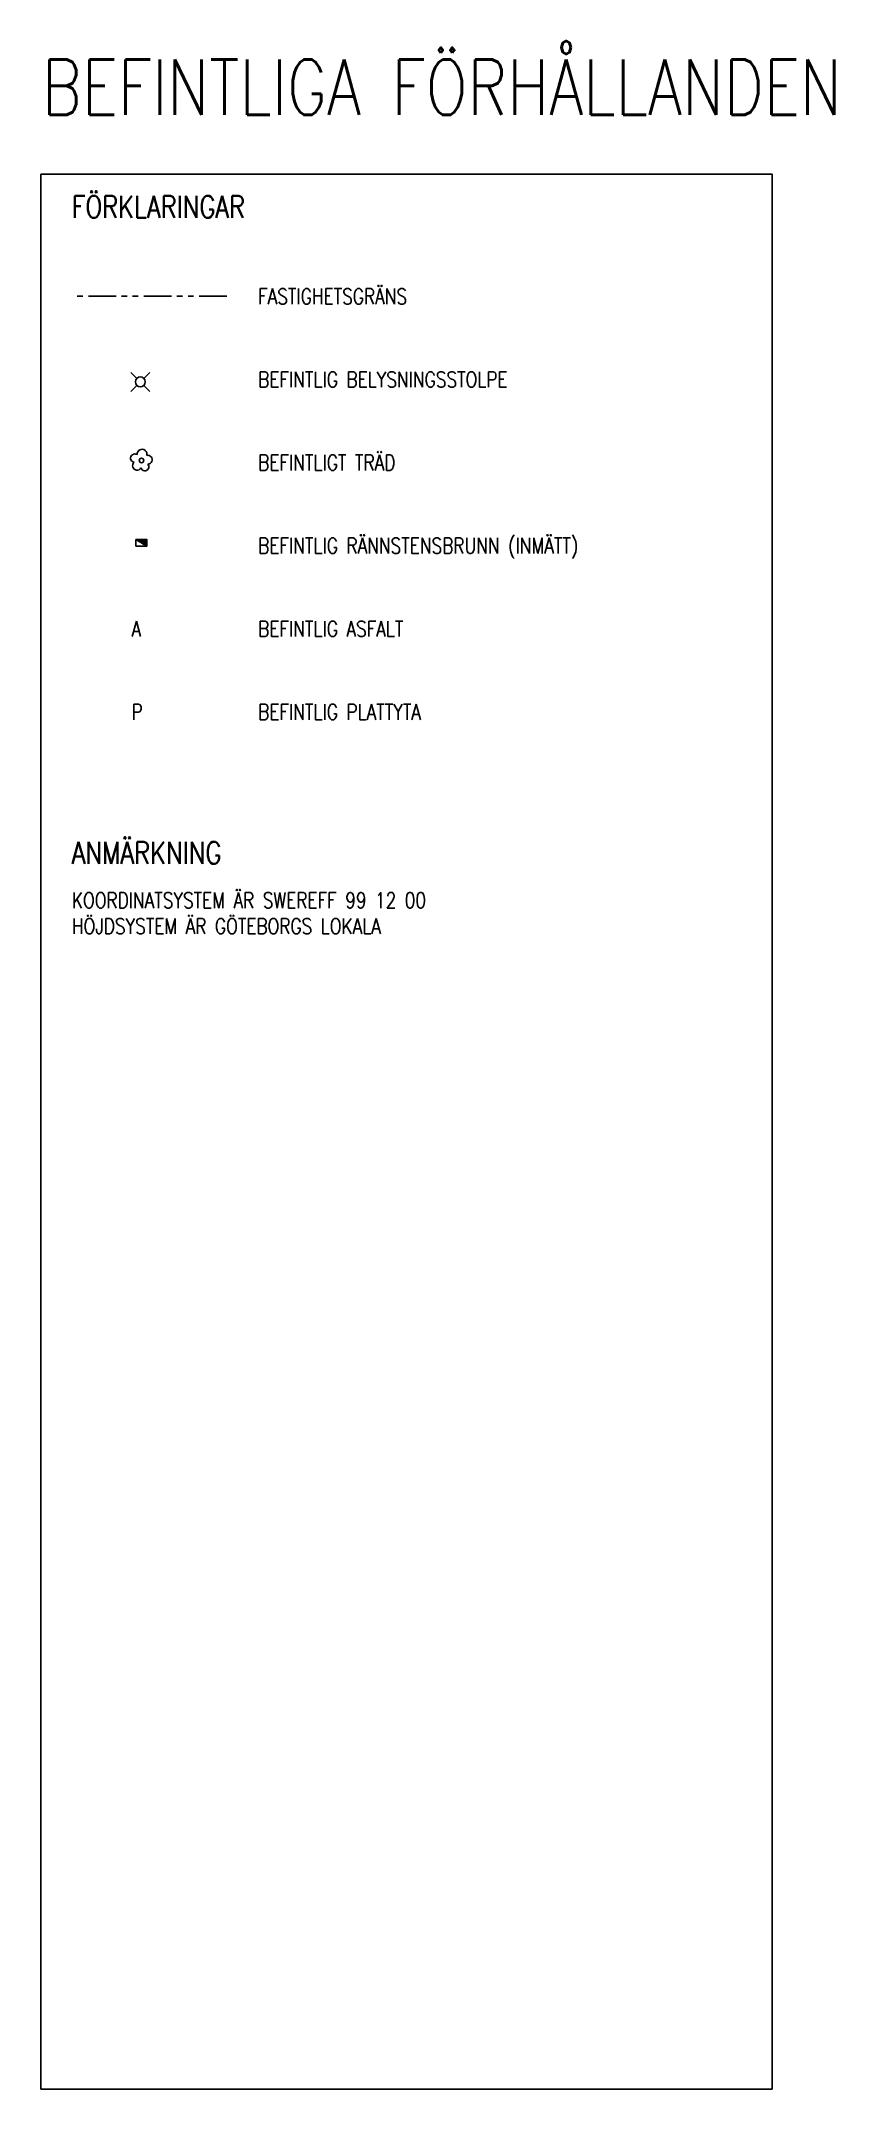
# Model space of a CAD drawing. Header units: metres. Extents: x 148035 to 148980, y 6395313 to 6395676.
# Drawn here: x 148944.5 to 148980.3, y 6395559.6 to 6395652 of the extents above.
import ezdxf

# ---------------------------------------------------------------- set-up
doc = ezdxf.new("R2010")
doc.units = ezdxf.units.M
doc.linetypes.add('PHANTOM', pattern=[2.5, 1.25, -0.25, 0.25, -0.25, 0.25, -0.25])
for name, color, linetype in [('M-BEF-BRUNNAR-INMÄTT', 4, 'Continuous'), ('M-BEF-STOLPAR-INMÄTT', 4, 'Continuous'), ('M-BEF-TRÄD', 4, 'Continuous'), ('M-FÖRKLARINGAR', 3, 'Continuous'), ('M-GR-FASTIGHETSGRÄNS', 3, 'PHANTOM')]:
    doc.layers.add(name, color=color, linetype=linetype)
doc.layers.add('M-RUTA-200', color=7, linetype='Continuous', plot=False)
doc.styles.add('SIMPLEX8', font='simplex.shx', dxfattribs={"width": 0.8})

# ---------------------------------------------------------------- blocks, each defined once
blk = doc.blocks.new('TK-BEF_RB-SANDFÅNG')
blk.add_hatch(color=256).paths.add_polyline_path([(-0.25, 0.3), (0.25, 0), (0.25, 0.3)])
blk.add_line((0.25, 0), (-0.25, 0.3))
at = {"flags": 128}
blk.add_lwpolyline([(-0.25, 0.3), (-0.25, 0), (0.25, 0), (0.25, 0.3)], close=True, dxfattribs=at)
blk = doc.blocks.new('PRI_L_BELYS')
for points in [[(-0.21, 0.21, 0), (-0.57, 0.57, 0)], [(0.21, 0.21, 0), (0.57, 0.57, 0)], [(-0.21, -0.21, 0), (-0.57, -0.57, 0)], [(0.21, -0.21, 0), (0.57, -0.57, 0)]]:
    blk.add_polyline3d(points)
blk.add_circle((0, 0), 0.3)
blk = doc.blocks.new('A$C45E65FAE')
at = {"layer": 'M-BEF-TRÄD'}
blk.add_circle((0, 0), 0.1, dxfattribs=at)
for centre, radius, start, end in [((-0.301, 0.103), 0.192, 57.34165, 261.23001), ((0.024, 0.281), 0.222, 345.02291, 184.09648), ((0.293, 0.035), 0.196, 269.44438, 106.32188), ((-0.198, -0.238), 0.201, 131.23397, 330.91103), ((0.153, -0.282), 0.184, 196.976, 41.22495)]:
    blk.add_arc(centre, radius, start, end, dxfattribs=at)

msp = doc.modelspace()

# ---------------------------------------------------------------- linework, layer by layer
at = {"layer": 'M-GR-FASTIGHETSGRÄNS'}
msp.add_line((148952.931, 6395640.527), (148945.935, 6395640.527), dxfattribs=at)
at = {"layer": 'M-RUTA-200', "lineweight": -3, "ltscale": 0.8}
msp.add_lwpolyline([(148944.543, 6395646.034), (148977.537, 6395646.034), (148977.537, 6395559.628), (148944.543, 6395559.628)], close=True, dxfattribs=at)

# ---------------------------------------------------------------- block references
msp.add_blockref('A$C45E65FAE', (148949.079, 6395633.11))
at = {"layer": 'M-BEF-BRUNNAR-INMÄTT'}
msp.add_blockref('TK-BEF_RB-SANDFÅNG', (148949.078, 6395629.243), dxfattribs=at)
at = {"layer": 'M-BEF-STOLPAR-INMÄTT', "lineweight": -3, "xscale": 0.75, "yscale": 0.75, "zscale": 0.75}
msp.add_blockref('PRI_L_BELYS', (148949.028, 6395636.654), dxfattribs=at)

# ---------------------------------------------------------------- texts
at = {"layer": 'M-FÖRKLARINGAR', "color": 7, "style": 'SIMPLEX8', "width": 0.8}
for s, p in [('FÖRKLARINGAR', (148945.935, 6395644.057)), ('ANMÄRKNING', (148945.935, 6395614.909))]:
    msp.add_text(s, height=1, dxfattribs=at).set_placement(p)
at = {"layer": 'M-FÖRKLARINGAR', "style": 'SIMPLEX8', "width": 0.8}
for s, p in [('FASTIGHETSGRÄNS', (148954.347, 6395640.164)), ('BEFINTLIG BELYSNINGSSTOLPE', (148954.347, 6395636.414)), ('BEFINTLIGT TRÄD', (148954.347, 6395632.664)), ('BEFINTLIG RÄNNSTENSBRUNN (INMÄTT)', (148954.347, 6395628.914)), ('A', (148948.632, 6395625.164)), ('BEFINTLIG ASFALT', (148954.347, 6395625.164)), ('P', (148948.632, 6395621.414)), ('BEFINTLIG PLATTYTA', (148954.347, 6395621.414))]:
    msp.add_text(s, height=0.7, dxfattribs=at).set_placement(p)
at = {"layer": 'M-FÖRKLARINGAR', "insert": (148945.939, 6395613.614), "char_height": 0.7, "width": 21.35745, "attachment_point": 1, "style": 'SIMPLEX8'}
msp.add_mtext('KOORDINATSYSTEM ÄR SWEREFF 99 12 00\\PHÖJDSYSTEM ÄR GÖTEBORGS LOKALA', dxfattribs=at)
at = {"layer": 'M-RUTA-200', "color": 3, "lineweight": -3, "ltscale": 0.8, "style": 'SIMPLEX8', "width": 0.8}
msp.add_text('BEFINTLIGA FÖRHÅLLANDEN', height=2.5, dxfattribs=at).set_placement((148944.591, 6395648.704))

doc.saveas('drawing.dxf')
